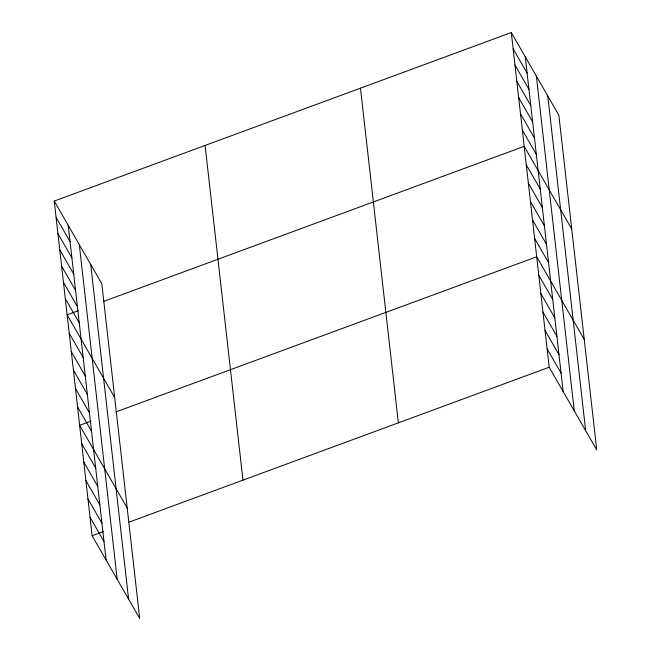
<?xml version="1.0" encoding="UTF-8"?>
<svg xmlns="http://www.w3.org/2000/svg" width="651" height="651" viewBox="0 0 651 651"><rect width="100%" height="100%" fill="white"/><g stroke="black" fill="none" stroke-linecap="round" stroke-linejoin="round"><path stroke-width="0.98" d="M54.253 201.061L101.808 283.763L139.696 618.45L92.141 535.749L54.253 201.061L511.304 32.55L558.859 115.251L596.747 449.939L549.192 367.237L511.304 32.55M78.307 310.739L67.134 314.856L114.69 397.558M103.444 301.47L524.185 146.345L571.741 229.046M90.806 421.181L79.634 425.298L127.189 508M115.943 411.912L536.693 256.787L584.248 339.488M92.141 535.749L103.306 531.631M128.45 522.362L549.192 367.237M513.151 48.809L527.115 73.091M514.99 65.059L528.954 89.35M516.829 81.318L530.793 105.608M518.668 97.577L532.632 121.859M520.507 113.827L534.471 138.118M522.346 130.086L536.31 154.377M526.268 164.752L540.24 189.034M528.36 183.159L542.324 207.441M530.443 201.566L544.407 225.856M532.526 219.973L546.49 244.263M534.609 238.38L548.573 262.67M538.776 275.194L552.74 299.484M540.859 293.601L554.823 317.891M542.942 312.016L556.906 336.298M545.025 330.423L558.989 354.705M547.109 348.83L561.072 373.113M56.092 217.32L70.056 241.602M57.931 233.571L71.895 257.861M59.77 249.829L73.734 274.12M61.609 266.088L75.573 290.37M63.448 282.339L77.42 306.629M65.287 298.597L79.259 322.888M69.218 333.263L83.182 357.545M71.301 351.67L85.265 375.961M73.384 370.077L87.348 394.368M75.467 388.484L89.431 412.775M77.55 406.891L91.514 431.182M81.717 443.705L95.681 467.996M83.8 462.12L97.764 486.403M85.883 480.528L99.847 504.81M87.966 498.935L101.938 523.217M90.05 517.342L104.022 541.624M547.776 95.974L585.664 430.661M536.359 76.11L574.247 410.797M525.276 56.84L563.156 391.52M360.475 88.162L398.363 422.841M205.081 145.45L242.969 480.137M90.717 264.485L128.605 599.172M79.3 244.621L117.188 579.309M68.217 225.352L106.105 560.031"/></g></svg>
